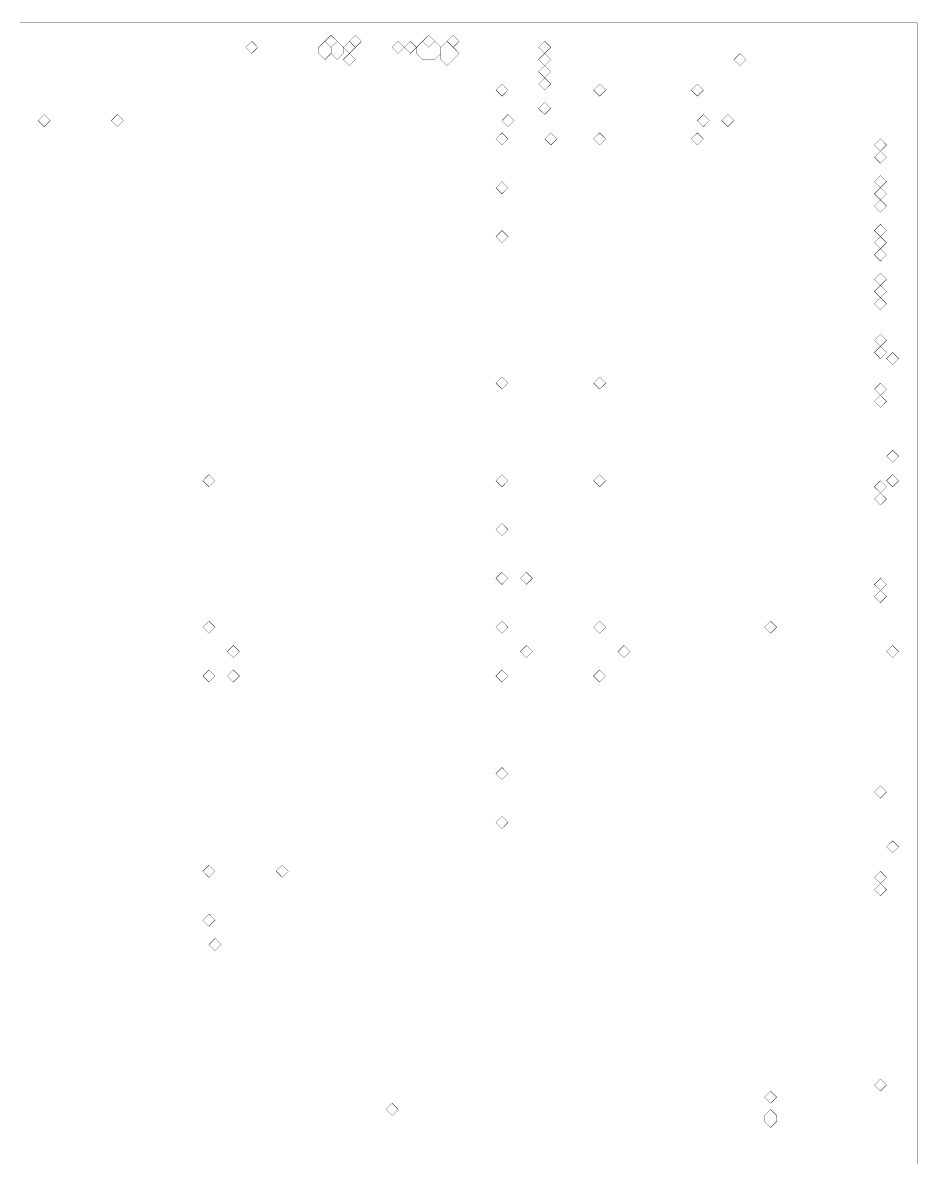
# Model space of a CAD drawing. Header units: metres. Extents: x 0 to 4945, y -4945 to 0.
# Drawn here: x 3527 to 4945, y -1805 to 0 of the extents above; entities that cross this region are included whole.
import ezdxf

# ---------------------------------------------------------------- set-up
doc = ezdxf.new("R2010")
doc.units = ezdxf.units.M
doc.layers.add('substrate', color=5, linetype='Continuous')

msp = doc.modelspace()

# ---------------------------------------------------------------- linework, layer by layer
at = {"layer": 'substrate', "const_width": 0.5}
msp.add_lwpolyline([(4944.3, -1809.4), (4944.3, -1799.7), (4944.3, -1790), (4944.3, -1780.3), (4944.3, -1770.7), (4944.3, -1761), (4944.3, -1751.3), (4944.3, -1741.6), (4944.3, -1732), (4944.3, -1722.3), (4944.3, -1712.6), (4944.3, -1702.9), (4944.3, -1693.3), (4944.3, -1683.6), (4944.3, -1673.9), (4944.3, -1664.2), (4944.3, -1654.6), (4944.3, -1644.9), (4944.3, -1635.2), (4944.3, -1625.5), (4944.3, -1615.9), (4944.3, -1606.2), (4944.3, -1596.5), (4944.3, -1586.8), (4944.3, -1577.2), (4944.3, -1567.5), (4944.3, -1557.8), (4944.3, -1548.1), (4944.3, -1538.4), (4944.3, -1528.8), (4944.3, -1519.1), (4944.3, -1509.4), (4944.3, -1499.7), (4944.3, -1490.1), (4944.3, -1480.4), (4944.3, -1470.7), (4944.3, -1461), (4944.3, -1451.4), (4944.3, -1441.7), (4944.3, -1432), (4944.3, -1422.3), (4944.3, -1412.7), (4944.3, -1403), (4944.3, -1393.3), (4944.3, -1383.6), (4944.3, -1374), (4944.3, -1364.3), (4944.3, -1354.6), (4944.3, -1344.9), (4944.3, -1335.3), (4944.3, -1325.6), (4944.3, -1315.9), (4944.3, -1306.2), (4944.3, -1296.6), (4944.3, -1286.9), (4944.3, -1277.2), (4944.3, -1267.5), (4944.3, -1257.9), (4944.3, -1248.2), (4944.3, -1238.5), (4944.3, -1228.8), (4944.3, -1219.1), (4944.3, -1209.5), (4944.3, -1199.8), (4944.3, -1190.1), (4944.3, -1180.4), (4944.3, -1170.8), (4944.3, -1161.1), (4944.3, -1151.4), (4944.3, -1141.7), (4944.3, -1132.1), (4944.3, -1122.4), (4944.3, -1112.7), (4944.3, -1103), (4944.3, -1093.4), (4944.3, -1083.7), (4944.3, -1074), (4944.3, -1064.3), (4944.3, -1054.7), (4944.3, -1045), (4944.3, -1035.3), (4944.3, -1025.6), (4944.3, -1016), (4944.3, -1006.3), (4944.3, -996.6), (4944.3, -986.9), (4944.3, -977.3), (4944.3, -967.6), (4944.3, -957.9), (4944.3, -948.2), (4944.3, -938.6), (4944.3, -928.9), (4944.3, -919.2), (4944.3, -909.5), (4944.3, -899.8), (4944.3, -890.2), (4944.3, -880.5), (4944.3, -870.8), (4944.3, -861.1), (4944.3, -851.5), (4944.3, -841.8), (4944.3, -832.1), (4944.3, -822.4), (4944.3, -812.8), (4944.3, -803.1), (4944.3, -793.4), (4944.3, -783.7), (4944.3, -774.1), (4944.3, -764.4), (4944.3, -754.7), (4944.3, -745), (4944.3, -735.4), (4944.3, -725.7), (4944.3, -716), (4944.3, -706.3), (4944.3, -696.7), (4944.3, -687), (4944.3, -677.3), (4944.3, -667.6), (4944.3, -658), (4944.3, -648.3), (4944.3, -638.6), (4944.3, -628.9), (4944.3, -619.2), (4944.3, -609.6), (4944.3, -599.9), (4944.3, -590.2), (4944.3, -580.5), (4944.3, -570.9), (4944.3, -561.2), (4944.3, -551.5), (4944.3, -541.8), (4944.3, -532.2), (4944.3, -522.5), (4944.3, -512.8), (4944.3, -503.1), (4944.3, -493.5), (4944.3, -483.8), (4944.3, -474.1), (4944.3, -464.4), (4944.3, -454.8), (4944.3, -445.1), (4944.3, -435.4), (4944.3, -425.7), (4944.3, -416.1), (4944.3, -406.4), (4944.3, -396.7), (4944.3, -387), (4944.3, -377.4), (4944.3, -367.7), (4944.3, -358), (4944.3, -348.3), (4944.3, -338.7), (4944.3, -329), (4944.3, -319.3), (4944.3, -309.6), (4944.3, -299.9), (4944.3, -290.3), (4944.3, -280.6), (4944.3, -270.9), (4944.3, -261.2), (4944.3, -251.6), (4944.3, -241.9), (4944.3, -232.2), (4944.3, -222.5), (4944.3, -212.9), (4944.3, -203.2), (4944.3, -193.5), (4944.3, -183.8), (4944.3, -174.2), (4944.3, -164.5), (4944.3, -154.8), (4944.3, -145.1), (4944.3, -135.5), (4944.3, -125.8), (4944.3, -116.1), (4944.3, -106.4), (4944.3, -96.8), (4944.3, -87.1), (4944.3, -77.4), (4944.3, -67.7), (4944.3, -58.1), (4944.3, -48.4), (4944.3, -38.7), (4944.3, -29), (4944.3, -19.4), (4944.3, -9.7), (4944.3, 0), (4934.6, 0), (4925, 0), (4915.3, 0), (4905.6, 0), (4895.9, 0), (4886.3, 0), (4876.6, 0), (4866.9, 0), (4857.2, 0), (4847.6, 0), (4837.9, 0), (4828.2, 0), (4818.5, 0), (4808.9, 0), (4799.2, 0), (4789.5, 0), (4779.8, 0), (4770.2, 0), (4760.5, 0), (4750.8, 0), (4741.1, 0), (4731.5, 0), (4721.8, 0), (4712.1, 0), (4702.4, 0), (4692.8, 0), (4683.1, 0), (4673.4, 0), (4663.7, 0), (4654.1, 0), (4644.4, 0), (4634.7, 0), (4625, 0), (4615.3, 0), (4605.7, 0), (4596, 0), (4586.3, 0), (4576.6, 0), (4567, 0), (4557.3, 0), (4547.6, 0), (4537.9, 0), (4528.3, 0), (4518.6, 0), (4508.9, 0), (4499.2, 0), (4489.6, 0), (4479.9, 0), (4470.2, 0), (4460.5, 0), (4450.9, 0), (4441.2, 0), (4431.5, 0), (4421.8, 0), (4412.2, 0), (4402.5, 0), (4392.8, 0), (4383.1, 0), (4373.5, 0), (4363.8, 0), (4354.1, 0), (4344.4, 0), (4334.8, 0), (4325.1, 0), (4315.4, 0), (4305.7, 0), (4296, 0), (4286.4, 0), (4276.7, 0), (4267, 0), (4257.3, 0), (4247.7, 0), (4238, 0), (4228.3, 0), (4218.6, 0), (4209, 0), (4199.3, 0), (4189.6, 0), (4179.9, 0), (4170.3, 0), (4160.6, 0), (4150.9, 0), (4141.2, 0), (4131.6, 0), (4121.9, 0), (4112.2, 0), (4102.5, 0), (4092.9, 0), (4083.2, 0), (4073.5, 0), (4063.8, 0), (4054.2, 0), (4044.5, 0), (4034.8, 0), (4025.1, 0), (4015.4, 0), (4005.8, 0), (3996.1, 0), (3986.4, 0), (3976.7, 0), (3967.1, 0), (3957.4, 0), (3947.7, 0), (3938, 0), (3928.4, 0), (3918.7, 0), (3909, 0), (3899.3, 0), (3889.7, 0), (3880, 0), (3870.3, 0), (3860.6, 0), (3851, 0), (3841.3, 0), (3831.6, 0), (3821.9, 0), (3812.3, 0), (3802.6, 0), (3792.9, 0), (3783.2, 0), (3773.6, 0), (3763.9, 0), (3754.2, 0), (3744.5, 0), (3734.9, 0), (3725.2, 0), (3715.5, 0), (3705.8, 0), (3696.1, 0), (3686.5, 0), (3676.8, 0), (3667.1, 0), (3657.4, 0), (3647.8, 0), (3638.1, 0), (3628.4, 0), (3618.7, 0), (3609.1, 0), (3599.4, 0), (3589.7, 0), (3580, 0), (3570.4, 0), (3560.7, 0), (3551, 0), (3541.3, 0), (3531.7, 0), (3522, 0)], dxfattribs=at)
for points in [[(3880, -38.7), (3889.7, -29), (3899.3, -38.7), (3889.7, -48.4)], [(3996.1, -38.7), (4005.8, -29), (4015.4, -38.7), (4015.4, -48.4), (4005.8, -58.1), (3996.1, -48.4)], [(4005.8, -29), (4015.4, -19.4), (4025.1, -29), (4015.4, -38.7)], [(4015.4, -38.7), (4025.1, -29), (4034.8, -38.7), (4034.8, -48.4), (4025.1, -58.1), (4015.4, -48.4)], [(4034.8, -38.7), (4044.5, -29), (4054.2, -38.7), (4044.5, -48.4)], [(4044.5, -29), (4054.2, -19.4), (4063.8, -29), (4054.2, -38.7)], [(4112.2, -38.7), (4121.9, -29), (4131.6, -38.7), (4121.9, -48.4)], [(4131.6, -38.7), (4141.2, -29), (4150.9, -38.7), (4141.2, -48.4)], [(4150.9, -38.7), (4160.6, -29), (4170.3, -38.7), (4179.9, -29), (4189.6, -38.7), (4189.6, -48.4), (4179.9, -58.1), (4170.3, -58.1), (4160.6, -58.1), (4150.9, -48.4)], [(4160.6, -29), (4170.3, -19.4), (4179.9, -29), (4170.3, -38.7)], [(4189.6, -38.7), (4199.3, -29), (4209, -38.7), (4218.6, -48.4), (4209, -58.1), (4199.3, -67.7), (4189.6, -58.1), (4189.6, -48.4)], [(4199.3, -29), (4209, -19.4), (4218.6, -29), (4209, -38.7)], [(4344.4, -38.7), (4354.1, -29), (4363.8, -38.7), (4354.1, -48.4)], [(4034.8, -58.1), (4044.5, -48.4), (4054.2, -58.1), (4044.5, -67.7)], [(4344.4, -58.1), (4354.1, -48.4), (4363.8, -58.1), (4354.1, -67.7)], [(4654.1, -58.1), (4663.7, -48.4), (4673.4, -58.1), (4663.7, -67.7)], [(4344.4, -77.4), (4354.1, -67.7), (4363.8, -77.4), (4354.1, -87.1)], [(4344.4, -96.8), (4354.1, -87.1), (4363.8, -96.8), (4354.1, -106.4)], [(4276.7, -106.4), (4286.4, -96.8), (4296, -106.4), (4286.4, -116.1)], [(4431.5, -106.4), (4441.2, -96.8), (4450.9, -106.4), (4441.2, -116.1)], [(4586.3, -106.4), (4596, -96.8), (4605.7, -106.4), (4596, -116.1)], [(4344.4, -135.5), (4354.1, -125.8), (4363.8, -135.5), (4354.1, -145.1)], [(3551, -154.8), (3560.7, -145.1), (3570.4, -154.8), (3560.7, -164.5)], [(3667.1, -154.8), (3676.8, -145.1), (3686.5, -154.8), (3676.8, -164.5)], [(4286.4, -154.8), (4296, -145.1), (4305.7, -154.8), (4296, -164.5)], [(4596, -154.8), (4605.7, -145.1), (4615.3, -154.8), (4605.7, -164.5)], [(4634.7, -154.8), (4644.4, -145.1), (4654.1, -154.8), (4644.4, -164.5)], [(4276.7, -183.8), (4286.4, -174.2), (4296, -183.8), (4286.4, -193.5)], [(4354.1, -183.8), (4363.8, -174.2), (4373.5, -183.8), (4363.8, -193.5)], [(4431.5, -183.8), (4441.2, -174.2), (4450.9, -183.8), (4441.2, -193.5)], [(4586.3, -183.8), (4596, -174.2), (4605.7, -183.8), (4596, -193.5)], [(4876.6, -193.5), (4886.3, -183.8), (4895.9, -193.5), (4886.3, -203.2)], [(4876.6, -212.9), (4886.3, -203.2), (4895.9, -212.9), (4886.3, -222.5)], [(4276.7, -261.2), (4286.4, -251.6), (4296, -261.2), (4286.4, -270.9)], [(4876.6, -251.6), (4886.3, -241.9), (4895.9, -251.6), (4886.3, -261.2)], [(4876.6, -270.9), (4886.3, -261.2), (4895.9, -270.9), (4886.3, -280.6)], [(4876.6, -290.3), (4886.3, -280.6), (4895.9, -290.3), (4886.3, -299.9)], [(4876.6, -329), (4886.3, -319.3), (4895.9, -329), (4886.3, -338.7)], [(4276.7, -338.7), (4286.4, -329), (4296, -338.7), (4286.4, -348.3)], [(4876.6, -348.3), (4886.3, -338.7), (4895.9, -348.3), (4886.3, -358)], [(4876.6, -367.7), (4886.3, -358), (4895.9, -367.7), (4886.3, -377.4)], [(4876.6, -406.4), (4886.3, -396.7), (4895.9, -406.4), (4886.3, -416.1)], [(4876.6, -425.7), (4886.3, -416.1), (4895.9, -425.7), (4886.3, -435.4)], [(4876.6, -445.1), (4886.3, -435.4), (4895.9, -445.1), (4886.3, -454.8)], [(4876.6, -503.1), (4886.3, -493.5), (4895.9, -503.1), (4886.3, -512.8)], [(4876.6, -522.5), (4886.3, -512.8), (4895.9, -522.5), (4886.3, -532.2)], [(4895.9, -532.2), (4905.6, -522.5), (4915.3, -532.2), (4905.6, -541.8)], [(4276.7, -570.9), (4286.4, -561.2), (4296, -570.9), (4286.4, -580.5)], [(4431.5, -570.9), (4441.2, -561.2), (4450.9, -570.9), (4441.2, -580.5)], [(4876.6, -580.5), (4886.3, -570.9), (4895.9, -580.5), (4886.3, -590.2)], [(4876.6, -599.9), (4886.3, -590.2), (4895.9, -599.9), (4886.3, -609.6)], [(4895.9, -687), (4905.6, -677.3), (4915.3, -687), (4905.6, -696.7)], [(3812.3, -725.7), (3821.9, -716), (3831.6, -725.7), (3821.9, -735.4)], [(4276.7, -725.7), (4286.4, -716), (4296, -725.7), (4286.4, -735.4)], [(4431.5, -725.7), (4441.2, -716), (4450.9, -725.7), (4441.2, -735.4)], [(4895.9, -725.7), (4905.6, -716), (4915.3, -725.7), (4905.6, -735.4)], [(4876.6, -735.4), (4886.3, -725.7), (4895.9, -735.4), (4886.3, -745)], [(4876.6, -754.7), (4886.3, -745), (4895.9, -754.7), (4886.3, -764.4)], [(4276.7, -803.1), (4286.4, -793.4), (4296, -803.1), (4286.4, -812.8)], [(4276.7, -880.5), (4286.4, -870.8), (4296, -880.5), (4286.4, -890.2)], [(4315.4, -880.5), (4325.1, -870.8), (4334.8, -880.5), (4325.1, -890.2)], [(4876.6, -890.2), (4886.3, -880.5), (4895.9, -890.2), (4886.3, -899.8)], [(4876.6, -909.5), (4886.3, -899.8), (4895.9, -909.5), (4886.3, -919.2)], [(3812.3, -957.9), (3821.9, -948.2), (3831.6, -957.9), (3821.9, -967.6)], [(4276.7, -957.9), (4286.4, -948.2), (4296, -957.9), (4286.4, -967.6)], [(4431.5, -957.9), (4441.2, -948.2), (4450.9, -957.9), (4441.2, -967.6)], [(4702.4, -957.9), (4712.1, -948.2), (4721.8, -957.9), (4712.1, -967.6)], [(3851, -996.6), (3860.6, -986.9), (3870.3, -996.6), (3860.6, -1006.3)], [(4315.4, -996.6), (4325.1, -986.9), (4334.8, -996.6), (4325.1, -1006.3)], [(4470.2, -996.6), (4479.9, -986.9), (4489.6, -996.6), (4479.9, -1006.3)], [(4895.9, -996.6), (4905.6, -986.9), (4915.3, -996.6), (4905.6, -1006.3)], [(3812.3, -1035.3), (3821.9, -1025.6), (3831.6, -1035.3), (3821.9, -1045)], [(3851, -1035.3), (3860.6, -1025.6), (3870.3, -1035.3), (3860.6, -1045)], [(4276.7, -1035.3), (4286.4, -1025.6), (4296, -1035.3), (4286.4, -1045)], [(4431.5, -1035.3), (4441.2, -1025.6), (4450.9, -1035.3), (4441.2, -1045)], [(4276.7, -1190.1), (4286.4, -1180.4), (4296, -1190.1), (4286.4, -1199.8)], [(4876.6, -1219.1), (4886.3, -1209.5), (4895.9, -1219.1), (4886.3, -1228.8)], [(4276.7, -1267.5), (4286.4, -1257.9), (4296, -1267.5), (4286.4, -1277.2)], [(4895.9, -1306.2), (4905.6, -1296.6), (4915.3, -1306.2), (4905.6, -1315.9)], [(3812.3, -1344.9), (3821.9, -1335.3), (3831.6, -1344.9), (3821.9, -1354.6)], [(3928.4, -1344.9), (3938, -1335.3), (3947.7, -1344.9), (3938, -1354.6)], [(4876.6, -1354.6), (4886.3, -1344.9), (4895.9, -1354.6), (4886.3, -1364.3)], [(4876.6, -1374), (4886.3, -1364.3), (4895.9, -1374), (4886.3, -1383.6)], [(3812.3, -1422.3), (3821.9, -1412.7), (3831.6, -1422.3), (3821.9, -1432)], [(3821.9, -1461), (3831.6, -1451.4), (3841.3, -1461), (3831.6, -1470.7)], [(4876.6, -1683.6), (4886.3, -1673.9), (4895.9, -1683.6), (4886.3, -1693.3)], [(4702.4, -1702.9), (4712.1, -1693.3), (4721.8, -1702.9), (4712.1, -1712.6)], [(4102.5, -1722.3), (4112.2, -1712.6), (4121.9, -1722.3), (4112.2, -1732)], [(4702.4, -1732), (4712.1, -1722.3), (4721.8, -1732), (4721.8, -1741.6), (4712.1, -1751.3), (4702.4, -1741.6)]]:
    msp.add_lwpolyline(points, close=True, dxfattribs=at)

doc.saveas('drawing.dxf')
